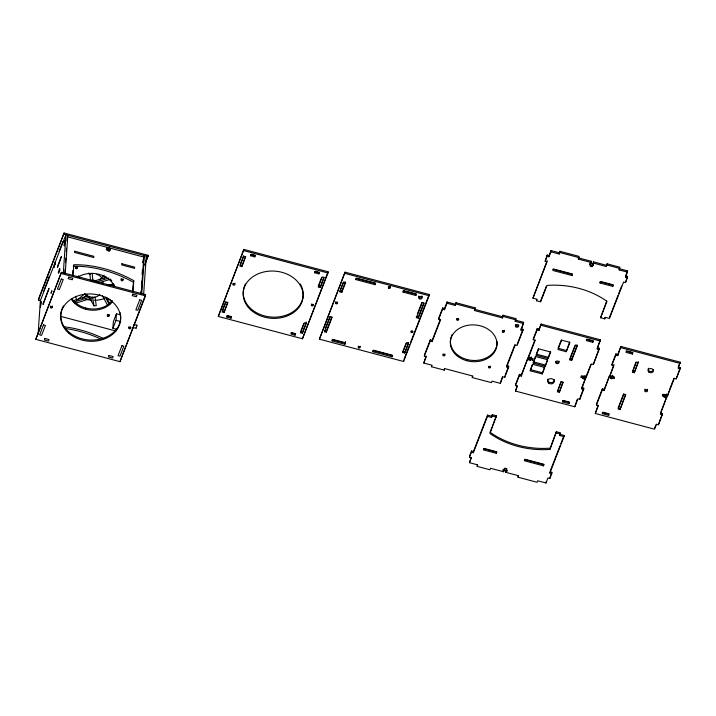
<?xml version="1.0" encoding="UTF-8"?>
<svg xmlns="http://www.w3.org/2000/svg" width="716" height="716" viewBox="0 0 716 716"><rect width="100%" height="100%" fill="white"/><g stroke="black" fill="none" stroke-linecap="round" stroke-linejoin="round"><path stroke-width="1.07" d="M135.897 327.454C135.405 331.418 137.964 323.104 136.434 325.547M35.8 339.339L61.415 272.331L145.581 294.652L145.491 295.887L119.966 361.661L35.8 339.339L61.415 272.331M40.642 300.595L38.485 300.022L38.566 298.787L64.091 233.013L148.257 255.335L144.981 264.786M38.091 334.265L40.391 300.523L54.416 264.401L54.219 267.345L54.998 262.906L65.926 234.75L63.33 272.841M43.488 292.558L43.569 291.322M49.288 277.602L49.377 276.376L43.962 290.329M62.829 242.724L62.91 241.489L59.043 251.459M38.485 300.022L64.091 233.013M64.807 272.626L65.04 269.305M65.487 262.665L65.791 258.234M66.248 251.585L66.472 248.264M66.973 240.845L67.188 237.775M65.237 273.351L67.841 235.251M72.638 274.568L72.925 270.406M73.005 276.188L73.784 264.75A76.988 46.03 21.2 0 1 133.722 280.654L132.943 292.083M85.634 309.249L85.723 308.023M67.259 236.745L107.74 247.485L107.105 249.812L107.686 248.318L106.854 248.094L106.8 248.998L107.624 249.213L107.543 250.448L109.459 250.949L109.539 249.723L110.371 249.947L109.655 247.996L143.764 257.044L141.249 294.025M107.686 248.318L107.74 247.485M110.425 249.034L109.852 250.528L109.02 250.314L109.655 247.996M112.573 301.355L110.452 300.55M110.55 300.496L110.434 300.792M116.735 329.306L112.904 328.295L113.352 321.735L116.448 313.76L120.27 314.78M112.904 328.295L116.001 320.32L116.448 313.76M119.966 361.661L145.581 294.652M132.505 291.502L133.722 280.654M130.661 326.97L130.607 327.785L128.692 327.275M140.739 294.419L140.971 291.099M141.419 284.449L141.652 281.128M142.099 274.479L142.403 270.048M143.119 259.559L142.905 262.638L143.486 261.143M141.75 293.641L144.346 255.549L143.576 257.545M145.124 265.743L145.259 263.694M143.665 294.151L146.261 256.051M218.291 316.445L243.896 249.436L328.062 271.758L327.982 272.984L302.447 338.766L218.291 316.445L243.896 249.436M224.045 312.471L227.912 302.51L226.005 302L222.13 311.97L224.045 312.471L227.607 302.277M226.838 317.063L226.918 315.837L231.062 316.928L230.982 318.164L226.838 317.063L227.419 315.568L231.563 316.669L230.982 318.164M241.838 266.629L245.704 256.659L243.798 256.158L239.923 266.119L241.838 266.629L245.409 256.426M250.627 255.764L250.707 254.538L254.851 255.639L254.771 256.865L250.627 255.764L251.209 254.27L255.352 255.37L254.771 256.865M295.055 335.16L295.636 333.665L291.493 332.564L290.911 334.059L295.055 335.16L295.144 333.925L291 332.833M300.559 332.77L300.639 331.535L302.555 332.045L302.465 333.271L300.559 332.77L304.425 322.8L306.341 323.31L302.465 333.271M302.447 338.766L328.062 271.758M314.7 272.76L314.789 271.534L318.933 272.635L318.853 273.861L314.7 272.76L315.282 271.266L319.425 272.366L318.853 273.861M318.351 286.919L322.218 276.958L324.133 277.459L320.267 287.429L318.351 286.919L318.432 285.693L321.529 277.719M320.267 287.429L323.829 277.226M319.417 339.169L345.031 272.161L429.197 294.482L429.108 295.717L403.582 361.49L319.417 339.169L345.031 272.161M324.429 331.705L324.509 330.479L326.424 330.98L326.344 332.215L324.429 331.705L330.228 316.758L332.143 317.26L326.344 332.215M332.117 340.888L332.197 339.661L344.951 343.045L344.861 344.271L332.117 340.888L332.698 339.393L345.443 342.776L344.861 344.271M339.903 291.842L339.984 290.606L341.899 291.117L341.809 292.343L339.903 291.842L343.77 281.871L345.685 282.381L341.809 292.343M355.906 279.598L355.986 278.363L375.112 283.438L375.032 284.673L355.906 279.598L356.487 278.103L375.614 283.169L375.032 284.673M372.92 351.708L373 350.482L392.135 355.557L392.046 356.783L372.92 351.708L373.501 350.214L392.628 355.288L392.046 356.783M403.081 292.11L403.171 290.884L415.924 294.258L415.835 295.493L403.081 292.11L403.663 290.615L416.417 293.999L415.835 295.493M402.848 352.505L406.715 342.543L408.63 343.045L404.764 353.015L402.848 352.505L402.938 351.279L406.026 343.304M403.582 361.49L403.663 360.264M404.764 353.015L408.326 342.812M416.39 317.627L416.47 316.391L418.386 316.902L418.305 318.128L416.39 317.627L422.189 302.671L424.105 303.181L418.305 318.128M514.885 344.736L506.758 365.67L508.673 366.171L508.593 367.397L504.726 377.368L502.811 376.858L500.296 383.337L492.008 381.145L491.427 382.639L472.3 377.565L472.882 376.07L444.824 368.624L444.242 370.118L431.497 366.744L432.07 365.25L423.783 363.048L426.02 356.264M423.783 363.048L426.297 356.568L424.382 356.058L424.472 354.832L430.271 339.885L432.187 340.386L432.106 341.621L430.191 341.111L430.271 339.885M431.497 366.744L431.578 365.509M432.106 341.621L440.608 319.694L438.702 319.184L438.783 317.958L442.649 307.987L444.564 308.498L444.484 309.724L442.569 309.223L442.649 307.987M446.99 303.244L447.079 302.018L455.367 304.219L455.286 305.446L446.99 303.244L444.484 309.724M444.242 370.118L444.332 368.892M455.286 305.446L455.949 302.725L475.075 307.791L474.413 310.52L502.462 317.958L503.133 315.237L515.878 318.62L515.216 321.341L523.503 323.543L520.988 330.022L522.904 330.524L517.104 345.479L515.189 344.969L506.677 366.896L508.593 367.397M466.877 360.739L466.957 359.504M474.413 310.52L475.075 307.791M472.3 377.565L472.381 376.33M503.59 471.746L504.064 469.517L503.59 471.746L490.523 468.273L489.941 469.768L477.187 466.393L477.769 464.89L469.481 462.697L471.414 457.712L469.508 457.202L469.589 455.976L471.522 450.99L473.437 451.501L473.348 452.727L471.441 452.226L471.522 450.99M469.481 462.697L471.11 457.479M477.187 466.393L477.277 465.158M487.471 416.354L487.551 415.119L491.695 416.22L491.615 417.455L487.471 416.354L473.348 452.727M491.615 417.455L492.277 414.725L496.421 415.826L489.959 433.502A76.988 60.672 3.9 0 0 549.888 449.397L556.359 431.721L560.503 432.822L559.84 435.543L563.984 436.644L549.861 473.025L551.776 473.527L549.843 478.512L547.928 478.002L545.995 482.987L537.707 480.794L537.125 482.289L517.999 477.214L518.08 475.979M502.462 317.958L503.133 315.237M500.296 383.337L502.534 376.562M496.322 453.326L496.904 451.832L484.15 448.449L483.577 449.943L496.322 453.326L496.412 452.1L483.658 448.717M504.726 377.368L504.807 376.142M506.677 366.896L506.758 365.67M503.983 470.743L503.151 470.528L503.232 469.302L504.413 469.642L504.986 468.148L506.901 468.649L506.319 470.143L506.409 468.917M504.413 469.642L504.494 468.407M515.216 321.341L515.878 318.62M517.999 477.214L518.581 475.719L505.505 472.247L505.979 470.018L507.152 470.367L506.722 471.468L505.899 471.244L505.979 470.018M506.722 471.468L506.812 470.233M582.779 378.576L583.03 377.923L581.115 377.421L581.204 376.186L583.119 376.697L582.779 378.576L584.184 378.943L584.516 377.072L585.795 377.404L581.831 387.625L583.737 388.126L583.656 389.361L579.79 399.322L577.875 398.821L574.778 406.786L515.484 391.061L517.417 386.076L515.511 385.575L515.592 384.34L519.458 374.379L521.373 374.889L521.284 376.115L519.377 375.605L519.458 374.379M515.484 391.061L517.113 385.852M520.988 330.022L523.593 322.307L515.296 320.115M522.904 330.524L522.984 329.297L521.078 328.787M523.503 323.543L523.593 322.307M521.284 376.115L528.041 357.696L529.321 358.027L528.981 359.906L530.386 360.282L530.726 358.403L532.632 358.913L532.552 360.139L530.637 359.629M532.552 360.139L533.134 358.644L531.218 358.134L531.469 357.49L528.542 357.427L528.623 356.201L534.906 340.019M627.422 277.602L625.515 277.101L627.449 272.116L619.161 269.914L619.242 268.688L627.529 270.89L625.596 275.866L627.511 276.376L627.422 277.602L625.489 282.587L623.573 282.077L609.459 318.459L605.315 317.358L604.734 318.853L600.59 317.752L606.971 301.311A76.988 60.672 3.9 0 0 547.042 285.416L540.652 301.857L536.508 300.765L537.09 299.261L532.946 298.169L547.149 260.561M528.981 359.906L529.321 358.027M530.386 360.282L530.726 358.403M530.234 370.79L532.749 364.31L544.733 367.496L542.218 373.967L530.234 370.79L532.113 364.936M531.218 358.134L531.299 356.908M528.542 357.427L535.21 340.234L533.304 339.724L533.384 338.498L537.251 328.528L539.166 329.038L539.085 330.264L537.17 329.763L537.251 328.528M536.508 300.765L536.597 299.53M533.232 363.066L535.747 356.586L547.731 359.772L545.216 366.243L533.232 363.066L535.47 356.282M536.23 355.342L536.311 354.116L548.295 357.293L548.214 358.519L536.23 355.342L538.745 348.862L550.729 352.048L548.214 358.519M532.946 298.169L547.069 261.788L545.153 261.277L547.167 255.066L549.082 255.576L549.002 256.802L547.087 256.301L547.167 255.066M539.085 330.264L541.099 324.053L600.393 339.787L597.216 348.987L599.131 349.489L593.331 364.444L591.416 363.934L586.27 377.189L584.999 376.849L585.079 375.623M542.218 373.967L544.455 367.192M550.935 251.826L551.016 250.591L559.303 252.793L559.223 254.019L550.935 251.826L549.002 256.802M545.216 366.243L547.454 359.468M543.507 465.839L544.088 464.344L524.962 459.269L524.38 460.764L543.507 465.839L543.587 464.612L524.461 459.538M559.223 254.019L559.885 251.298L579.011 256.373L578.349 259.094L591.425 262.557L589.778 264.446L590.602 264.66L590.029 266.155L591.935 266.665L592.597 263.944L593.43 264.159L593.349 265.394L592.517 265.171M545.995 482.987L546.075 481.761M549.888 449.397L556.359 431.721M549.861 473.025L549.942 471.79L551.857 472.3L551.776 473.527M549.843 478.512L549.924 477.286M557.415 391.741L561.281 381.771L563.197 382.281L559.33 392.252L557.415 391.741L560.977 381.547M559.33 392.252L562.892 382.049M559.84 435.543L559.921 434.317L564.065 435.418L563.984 436.644M562.606 401.918L562.695 400.683L569.068 402.374L568.987 403.6L562.606 401.918L563.188 400.423L569.569 402.106L568.987 403.6M566.267 351.717L569.909 342.346L561.621 340.145L557.979 349.515L566.267 351.717L569.587 342.159M571.968 275.535L572.549 274.04L553.423 268.974L552.841 270.469L571.968 275.535L572.048 274.309L552.922 269.234M569.793 359.853L569.882 358.618L571.789 359.128L571.708 360.354L569.793 359.853L575.592 344.897L577.508 345.407L571.708 360.354M578.349 259.094L578.438 257.867L591.505 261.331L591.425 262.557M574.778 406.786L577.186 399.582M579.79 399.322L579.87 398.096M589.778 264.446L589.859 263.211L590.691 263.434L590.602 264.66M583.656 389.361L581.741 388.851L581.831 387.625M583.03 377.923L583.119 376.697M591.031 263.569L591.505 261.331M586.404 340.619L586.485 339.393L592.857 341.085L592.776 342.311L586.404 340.619L586.977 339.124L593.358 340.816L592.776 342.311M591.935 266.665L592.597 263.944M584.184 378.943L584.516 377.072M593.349 265.394L593.421 261.841L606.488 265.305L606.407 266.531L593.331 263.067L593.421 261.841M581.741 388.851L585.795 377.404M586.27 377.189L586.35 375.963M593.331 364.444L599.211 348.262L597.305 347.752L597.216 348.987M600.026 282.981L600.106 281.746L612.86 285.129L612.771 286.364L600.026 282.981L600.599 281.486L613.352 284.87L612.771 286.364M600.59 317.752L606.658 301.114M599.131 349.489L599.211 348.262M666.748 396.852L660.474 413.034L662.381 413.535L662.3 414.77L658.434 424.731L656.518 424.221L654.585 429.206L595.291 413.481L598.084 405.274M595.291 413.481L598.388 405.507L596.473 404.996L596.553 403.77L602.362 388.824L604.268 389.325L604.188 390.56L602.272 390.05L602.362 388.824M606.407 266.531L607.07 263.81L619.823 267.193L619.161 269.914M604.734 318.853L604.814 317.627M604.188 390.56L609.397 376.124L610.667 376.464L610.336 378.334L611.741 378.71L612.073 376.831L613.988 377.341L613.898 378.567L611.992 378.066M613.898 378.567L614.48 377.072L612.574 376.571L612.824 375.918L609.889 375.855L613.943 364.408M609.889 375.855L613.854 365.643L611.947 365.133L612.028 363.907L615.894 353.937L617.81 354.447L617.729 355.673L615.814 355.172L615.894 353.937M608.618 415.37L609.2 413.875L602.827 412.183L602.245 413.678L608.618 415.37L608.707 414.143L602.326 412.452M611.741 378.71L612.073 376.831M612.574 376.571L612.654 375.336M625.515 277.101L625.596 275.866M617.729 355.673L620.906 346.472L680.2 362.198L678.186 368.409L680.093 368.919L676.226 378.889L674.311 378.379L667.643 395.572L666.363 395.232L666.453 394.006M625.489 282.587L627.511 276.376M627.449 272.116L627.529 270.89M620.002 409.597L625.811 394.641L623.896 394.14L618.096 409.087L620.002 409.597L625.507 394.409M632.416 354.071L632.989 352.576L626.616 350.885L626.035 352.379L632.416 354.071L632.497 352.845L626.115 351.153M632.407 372.213L636.273 362.242L638.189 362.752L634.313 372.714L632.407 372.213L635.969 362.01M634.313 372.714L638.269 361.517M658.434 424.731L662.381 413.535M664.385 396.36L662.47 395.85L662.551 394.623L664.466 395.125L664.135 397.004L665.531 397.371L665.871 395.5L667.142 395.841L660.385 414.26L662.3 414.77M664.135 397.004L664.466 395.125M665.531 397.371L665.871 395.5M667.643 395.572L668.905 391.312M676.226 378.889L680.182 367.693L678.267 367.183L680.2 362.198M680.093 368.919L680.182 367.693M106.281 249.589L106.854 248.094M107.042 250.707L107.624 249.213M109.02 250.314L109.602 248.819M108.957 251.218L109.539 249.723M145.867 261.501L148.257 255.335M225.701 301.767L222.22 310.735L224.126 311.245M240.397 263.9L243.494 255.925M301.024 330.541L303.736 323.569M302.555 332.045L306.421 322.075M325.288 328.483L329.924 316.526M340.369 289.613L343.08 282.641M326.424 330.98L331.839 317.027M341.899 291.117L345.38 282.149M344.951 343.045L345.533 341.55M417.634 313.402L421.885 302.438M418.386 316.902L423.8 302.949M404.066 359.235L409.65 344.844M410.447 342.794L429.197 294.482M424.382 356.058L430.191 341.111M438.702 319.184L442.569 309.223M432.187 340.386L440.304 319.461M444.564 308.498L447.079 302.018M455.367 304.219L455.949 302.725M545.153 261.277L547.087 256.301M469.508 457.202L471.441 452.226M549.082 255.576L551.016 250.591M473.437 451.501L487.551 415.119M505.192 375.139L508.673 366.171M517.185 344.244L522.984 329.297M491.695 416.22L492.277 414.725M540.741 300.63L546.326 286.239M559.303 252.793L559.885 251.298M492.035 427.13L490.039 432.267A76.988 60.672 3.9 0 0 549.977 448.162M492.832 425.08L496.421 415.826M515.511 385.575L519.377 375.605M533.304 339.724L537.17 329.763M521.373 374.889L528.041 357.696M539.166 329.038L541.099 324.053M536.669 353.185L538.468 348.558M503.151 470.528L503.581 469.419M548.295 357.293L550.452 351.744M505.505 472.247L505.899 471.244M561.299 339.957L558.068 348.289L566.356 350.482M592.946 264.061L593.331 263.067M570.267 357.624L574.903 345.667M606.488 265.305L607.07 263.81M571.789 359.128L577.203 345.175M581.115 377.421L581.696 375.927L585.249 376.204L584.999 376.849M586.753 374.942L590.709 364.748M597.69 346.759L600.393 339.787M609.54 317.233L618.015 295.404M618.821 293.327L621.64 286.051M550.353 470.752L560.028 445.808M560.834 443.732L564.065 435.418M580.255 397.103L583.737 388.126M550.309 476.283L551.857 472.3M596.473 404.996L602.272 390.05M611.947 365.133L615.814 355.172M604.268 389.325L609.397 376.124M617.81 354.447L620.906 346.472M610.667 376.464L610.417 377.108L611.822 377.484M623.591 393.907L618.177 407.86L620.092 408.362M662.47 395.85L663.052 394.355L666.614 394.588L666.363 395.232M654.666 427.98L655.829 424.991M669.684 389.289L674.007 378.164M99.631 279.849L104.115 275.087M104.044 278.202L105.923 276.295M77.462 299.771L84.398 294.169M82.734 298.187L87.075 294.679M93.707 281.245L105.977 277.361M96.66 281.907L108.93 278.023M75.037 303.423L94.467 297.274A8.673 6.829 3.9 0 0 99.855 294.365M99.041 282.811L110.121 279.321M72.96 300.801L88.077 296.039M73.864 302.116L89.983 297.042L94.467 297.274M107.194 284.986L113.701 284.091M110.058 285.532L114.399 284.932M92.051 300.89L89.93 298.491L93.948 305.813L96.275 305.687L95.013 297.167M559.805 252.524L578.931 257.599M606.989 265.036L619.734 268.419M590.109 264.929L592.025 265.439M344.951 273.396L429.108 295.717M541.019 325.288L600.312 341.013M455.859 303.951L474.994 309.026M503.044 316.463L515.797 319.846M620.817 347.699L680.119 363.433M474.493 309.294L502.551 316.732M243.816 250.663L327.982 272.984M240.012 264.893L241.927 265.403M318.432 285.693L320.347 286.203M632.488 370.978L634.403 371.488M609.316 377.35L610.587 377.69M64.01 234.239L148.176 256.561M529.07 358.68L530.466 359.047M527.961 358.922L529.231 359.262M664.215 395.778L665.62 396.145M665.782 396.727L667.061 397.067M533.313 361.84L545.297 365.017M582.86 377.341L584.265 377.717M584.435 378.299L585.706 378.639M530.314 369.563L542.298 372.741M557.495 390.515L559.411 391.017M402.938 351.279L404.844 351.78M61.334 273.566L145.491 295.887M492.196 415.951L496.34 417.052M556.269 432.947L560.413 434.048M133.874 324.473L136.935 325.279M116.001 320.32L120.78 321.582M132.711 327.463L134.751 328M50.272 306.475L52.187 306.985M60.395 316.293L115.947 331.034M106.961 297.981L110.604 300.013M88.551 273.056L90.216 274.371M78.232 276.215L79.897 277.531M102.37 295.699L107.651 305.49M78.509 275.955L79.566 277.906M106.353 297.301L109.915 303.96M105.225 297.042L109.297 304.649M75.806 296.281L76.594 300.469M92.686 297.292L93.948 305.813M92.14 273.315L92.955 281.048M89.813 273.431L90.511 280.063M559.115 361.186A1.665 1.316 3.9 0 1 555.831 361.356M647.568 389.271A1.334 1.047 3.9 0 1 646.226 390.524A1.334 1.047 3.9 0 1 644.991 389.137M653.502 369.554A2.667 2.103 3.9 0 1 650.746 371.515A2.667 2.103 3.9 0 1 648.168 369.277M648.284 368.74A2.667 2.103 3.9 0 1 648.571 368.248M554.265 379.507A3.338 2.631 3.9 0 1 550.917 382.648A3.338 2.631 3.9 0 1 547.838 379.176M496.985 341.344A23.342 18.392 3.9 0 1 471.746 360.354A23.342 18.392 3.9 0 1 451.089 337.066M451.411 336.144A23.342 18.392 3.9 0 1 452.244 334.354M458.535 318.799A1.002 0.788 3.9 0 1 456.88 318.36M444.976 354.089A1.002 0.788 3.9 0 1 443.043 353.99M504.44 330.345A1.002 0.788 3.9 0 1 502.462 330.452M490.567 366.18A1.002 0.788 3.9 0 1 488.724 366.279M518.706 325.091A1.665 1.316 3.9 0 1 515.448 324.581M337.639 302.08A1.002 0.788 3.9 0 1 335.688 301.776M390.39 286.668A1.002 0.788 3.9 0 1 388.546 286.758M412.693 331.195A1.002 0.788 3.9 0 1 411.288 331.123M360.22 346.267A1.002 0.788 3.9 0 1 358.295 346.168M422.1 296.639A1.665 1.316 3.9 0 1 420.086 297.758A1.665 1.316 3.9 0 1 418.878 295.994M421.948 295.968A1.665 1.316 3.9 0 1 422.082 296.299M302.412 288.861A30.009 23.646 3.9 0 1 272.885 317.143A30.009 23.646 3.9 0 1 244.174 286.856M244.523 285.872A30.009 23.646 3.9 0 1 245.391 283.957M300.246 283.939A30.009 23.646 3.9 0 1 302.089 287.859M235 283.133A1.002 0.788 3.9 0 1 233.031 283.241M313.277 304.327A1.002 0.788 3.9 0 1 311.451 304.04M120.199 312.776A30.009 23.646 3.9 0 1 89.751 340.019A30.009 23.646 3.9 0 1 61.692 309.751M62.041 308.775A30.009 23.646 3.9 0 1 63.42 305.911M52.519 306.036A1.002 0.788 3.9 0 1 50.541 306.135M130.625 327.382A1.002 0.788 3.9 0 1 128.97 326.944M89.983 297.042A8.673 6.829 3.9 0 1 84.855 293.587M122.713 279.741A1.334 1.047 3.9 0 1 121.111 278.918M77.641 267.122A1.334 1.047 3.9 0 1 75.529 267.229M104.151 298.626A25.337 19.967 3.9 0 1 94.566 300.317M91.272 300.201A25.337 19.967 3.9 0 1 85.848 299.261M109.118 315.532A1.334 1.047 3.9 0 1 108.787 315.622M91.245 280.26A10.006 7.885 3.9 0 1 95.568 280.627M89.187 274.192A10.006 7.885 3.9 0 1 90.843 273.807M96.83 274.326A10.006 7.885 3.9 0 1 101.923 278.059M103.095 282.068A10.006 7.885 3.9 0 1 102.674 284.091M55.374 264.651A1.002 0.788 3.9 0 1 55.436 263.13M55.454 263.425A1.002 0.788 3.9 0 1 55.016 263.193M54.792 262.423A1.002 0.788 3.9 0 1 55.06 262.083M109.494 247.315A1.002 0.788 3.9 0 1 107.516 247.414M64.852 326.872A76.988 46.03 21.2 0 1 103.337 338.489M65.29 328.501A76.988 46.03 21.2 0 1 99.846 338.614M73.202 266.245A76.988 46.03 21.2 0 1 133.14 282.149M112.206 302.036A23.342 18.392 3.9 0 1 71.842 299.959M77.221 277.45A23.342 18.392 3.9 0 1 114.444 286.346M112.296 300.81A23.342 18.392 3.9 0 1 71.922 298.724M110.318 279.168A23.342 18.392 3.9 0 1 111.794 280.753M77.605 266.773A1.002 0.788 3.9 0 1 76.576 267.507A1.002 0.788 3.9 0 1 75.61 266.665M123.197 278.864A1.002 0.788 3.9 0 1 121.228 278.963M109.324 314.691A1.002 0.788 3.9 0 1 107.391 314.593M51.105 293.13L51.847 290.857L51.105 293.13M58.327 272.966C60.26 272.912 60.484 263.121 58.327 272.966M40.696 303.128L40.418 307.227L41.277 301.633L40.696 303.128M43.228 303.351L43.148 304.577L49.037 288.396L43.228 303.351M57.54 266.468L57.459 267.703L61.415 256.507L57.54 266.468M64.485 241.838L64.207 245.928L65.067 240.334L64.485 241.838M74.706 251.235L74.625 252.462L93.751 257.536L93.832 256.31L74.706 251.235M121.89 263.748L121.809 264.983L134.554 268.366L134.644 267.131L121.89 263.748M43.515 324.903L39.648 334.864L41.564 335.374L45.43 325.404L43.515 324.903M61.308 279.052L57.441 289.022L59.356 289.524L63.223 279.562L61.308 279.052M44.929 338.462L44.347 339.966L48.491 341.058L49.073 339.563L44.929 338.462M68.718 277.173L68.136 278.667L72.28 279.768L72.862 278.273L68.718 277.173M109.011 355.458L108.429 356.953L112.573 358.054L113.155 356.559L109.011 355.458M132.8 294.169L132.218 295.663L136.362 296.764L136.944 295.269L132.8 294.169M121.935 345.703L118.068 355.664L119.984 356.174L123.85 346.204L121.935 345.703M139.736 299.852L135.861 309.822L137.776 310.323L141.643 300.362L139.736 299.852M645.214 391.401A1.334 1.047 3.9 0 0 647.461 391.043A1.334 1.047 3.9 0 0 645.877 389.674A1.334 1.047 3.9 0 0 645.214 391.401M648.803 372.034A2.667 2.103 3.9 0 0 653.305 371.327A2.667 2.103 3.9 0 0 650.146 368.579A2.667 2.103 3.9 0 0 648.803 372.034M556.153 363.191A1.665 1.316 3.9 0 0 558.963 362.744A1.665 1.316 3.9 0 0 556.994 361.034A1.665 1.316 3.9 0 0 556.153 363.191M548.51 382.988A3.338 2.631 3.9 0 0 554.13 382.093A3.338 2.631 3.9 0 0 550.183 378.666A3.338 2.631 3.9 0 0 548.51 382.988M456.629 355.44A23.342 18.392 3.9 0 0 495.964 349.211A23.342 18.392 3.9 0 0 468.353 325.225A23.342 18.392 3.9 0 0 456.629 355.44M488.795 367.675A1.002 0.788 3.9 0 0 490.478 367.406A1.002 0.788 3.9 0 0 489.297 366.377A1.002 0.788 3.9 0 0 488.795 367.675M443.204 355.584A1.002 0.788 3.9 0 0 444.896 355.315A1.002 0.788 3.9 0 0 443.714 354.286A1.002 0.788 3.9 0 0 443.204 355.584M457.032 319.954A1.002 0.788 3.9 0 0 458.723 319.685A1.002 0.788 3.9 0 0 457.542 318.656A1.002 0.788 3.9 0 0 457.032 319.954M502.623 332.045A1.002 0.788 3.9 0 0 504.306 331.776A1.002 0.788 3.9 0 0 503.124 330.747A1.002 0.788 3.9 0 0 502.623 332.045M515.815 326.765A1.665 1.316 3.9 0 0 518.626 326.317A1.665 1.316 3.9 0 0 516.657 324.599A1.665 1.316 3.9 0 0 515.815 326.765M335.876 303.575A1.002 0.788 3.9 0 0 337.558 303.307A1.002 0.788 3.9 0 0 336.377 302.286A1.002 0.788 3.9 0 0 335.876 303.575M388.618 288.163A1.002 0.788 3.9 0 0 390.301 287.895A1.002 0.788 3.9 0 0 389.119 286.865A1.002 0.788 3.9 0 0 388.618 288.163M411.199 332.349A1.002 0.788 3.9 0 0 412.89 332.081A1.002 0.788 3.9 0 0 411.7 331.052A1.002 0.788 3.9 0 0 411.199 332.349M358.456 347.761A1.002 0.788 3.9 0 0 360.139 347.502A1.002 0.788 3.9 0 0 358.958 346.472A1.002 0.788 3.9 0 0 358.456 347.761M419.406 298.769A1.665 1.316 3.9 0 0 422.019 297.874A1.665 1.316 3.9 0 0 419.648 296.505A1.665 1.316 3.9 0 0 419.406 298.769M251.253 310.332A30.009 23.646 3.9 0 0 301.821 302.322A30.009 23.646 3.9 0 0 266.325 271.489A30.009 23.646 3.9 0 0 251.253 310.332M233.192 284.834A1.002 0.788 3.9 0 0 234.875 284.565A1.002 0.788 3.9 0 0 233.693 283.536A1.002 0.788 3.9 0 0 233.192 284.834M311.612 305.634A1.002 0.788 3.9 0 0 313.304 305.365A1.002 0.788 3.9 0 0 312.113 304.336A1.002 0.788 3.9 0 0 311.612 305.634M68.763 333.226A30.009 23.646 3.9 0 0 119.339 325.225A30.009 23.646 3.9 0 0 83.835 294.392A30.009 23.646 3.9 0 0 68.763 333.226M50.702 307.737A1.002 0.788 3.9 0 0 52.393 307.468A1.002 0.788 3.9 0 0 51.203 306.439A1.002 0.788 3.9 0 0 50.702 307.737M129.131 328.537A1.002 0.788 3.9 0 0 130.813 328.268A1.002 0.788 3.9 0 0 129.632 327.239A1.002 0.788 3.9 0 0 129.131 328.537M107.677 249.007A1.002 0.788 3.9 0 0 109.369 248.738A1.002 0.788 3.9 0 0 108.179 247.718A1.002 0.788 3.9 0 0 107.677 249.007M107.552 316.186A1.002 0.788 3.9 0 0 109.244 315.926A1.002 0.788 3.9 0 0 108.062 314.897A1.002 0.788 3.9 0 0 107.552 316.186M75.798 268.464A1.002 0.788 3.9 0 0 77.48 268.205A1.002 0.788 3.9 0 0 76.299 267.175A1.002 0.788 3.9 0 0 75.798 268.464M121.389 280.556A1.002 0.788 3.9 0 0 123.071 280.296A1.002 0.788 3.9 0 0 121.89 279.267A1.002 0.788 3.9 0 0 121.389 280.556"/></g></svg>
